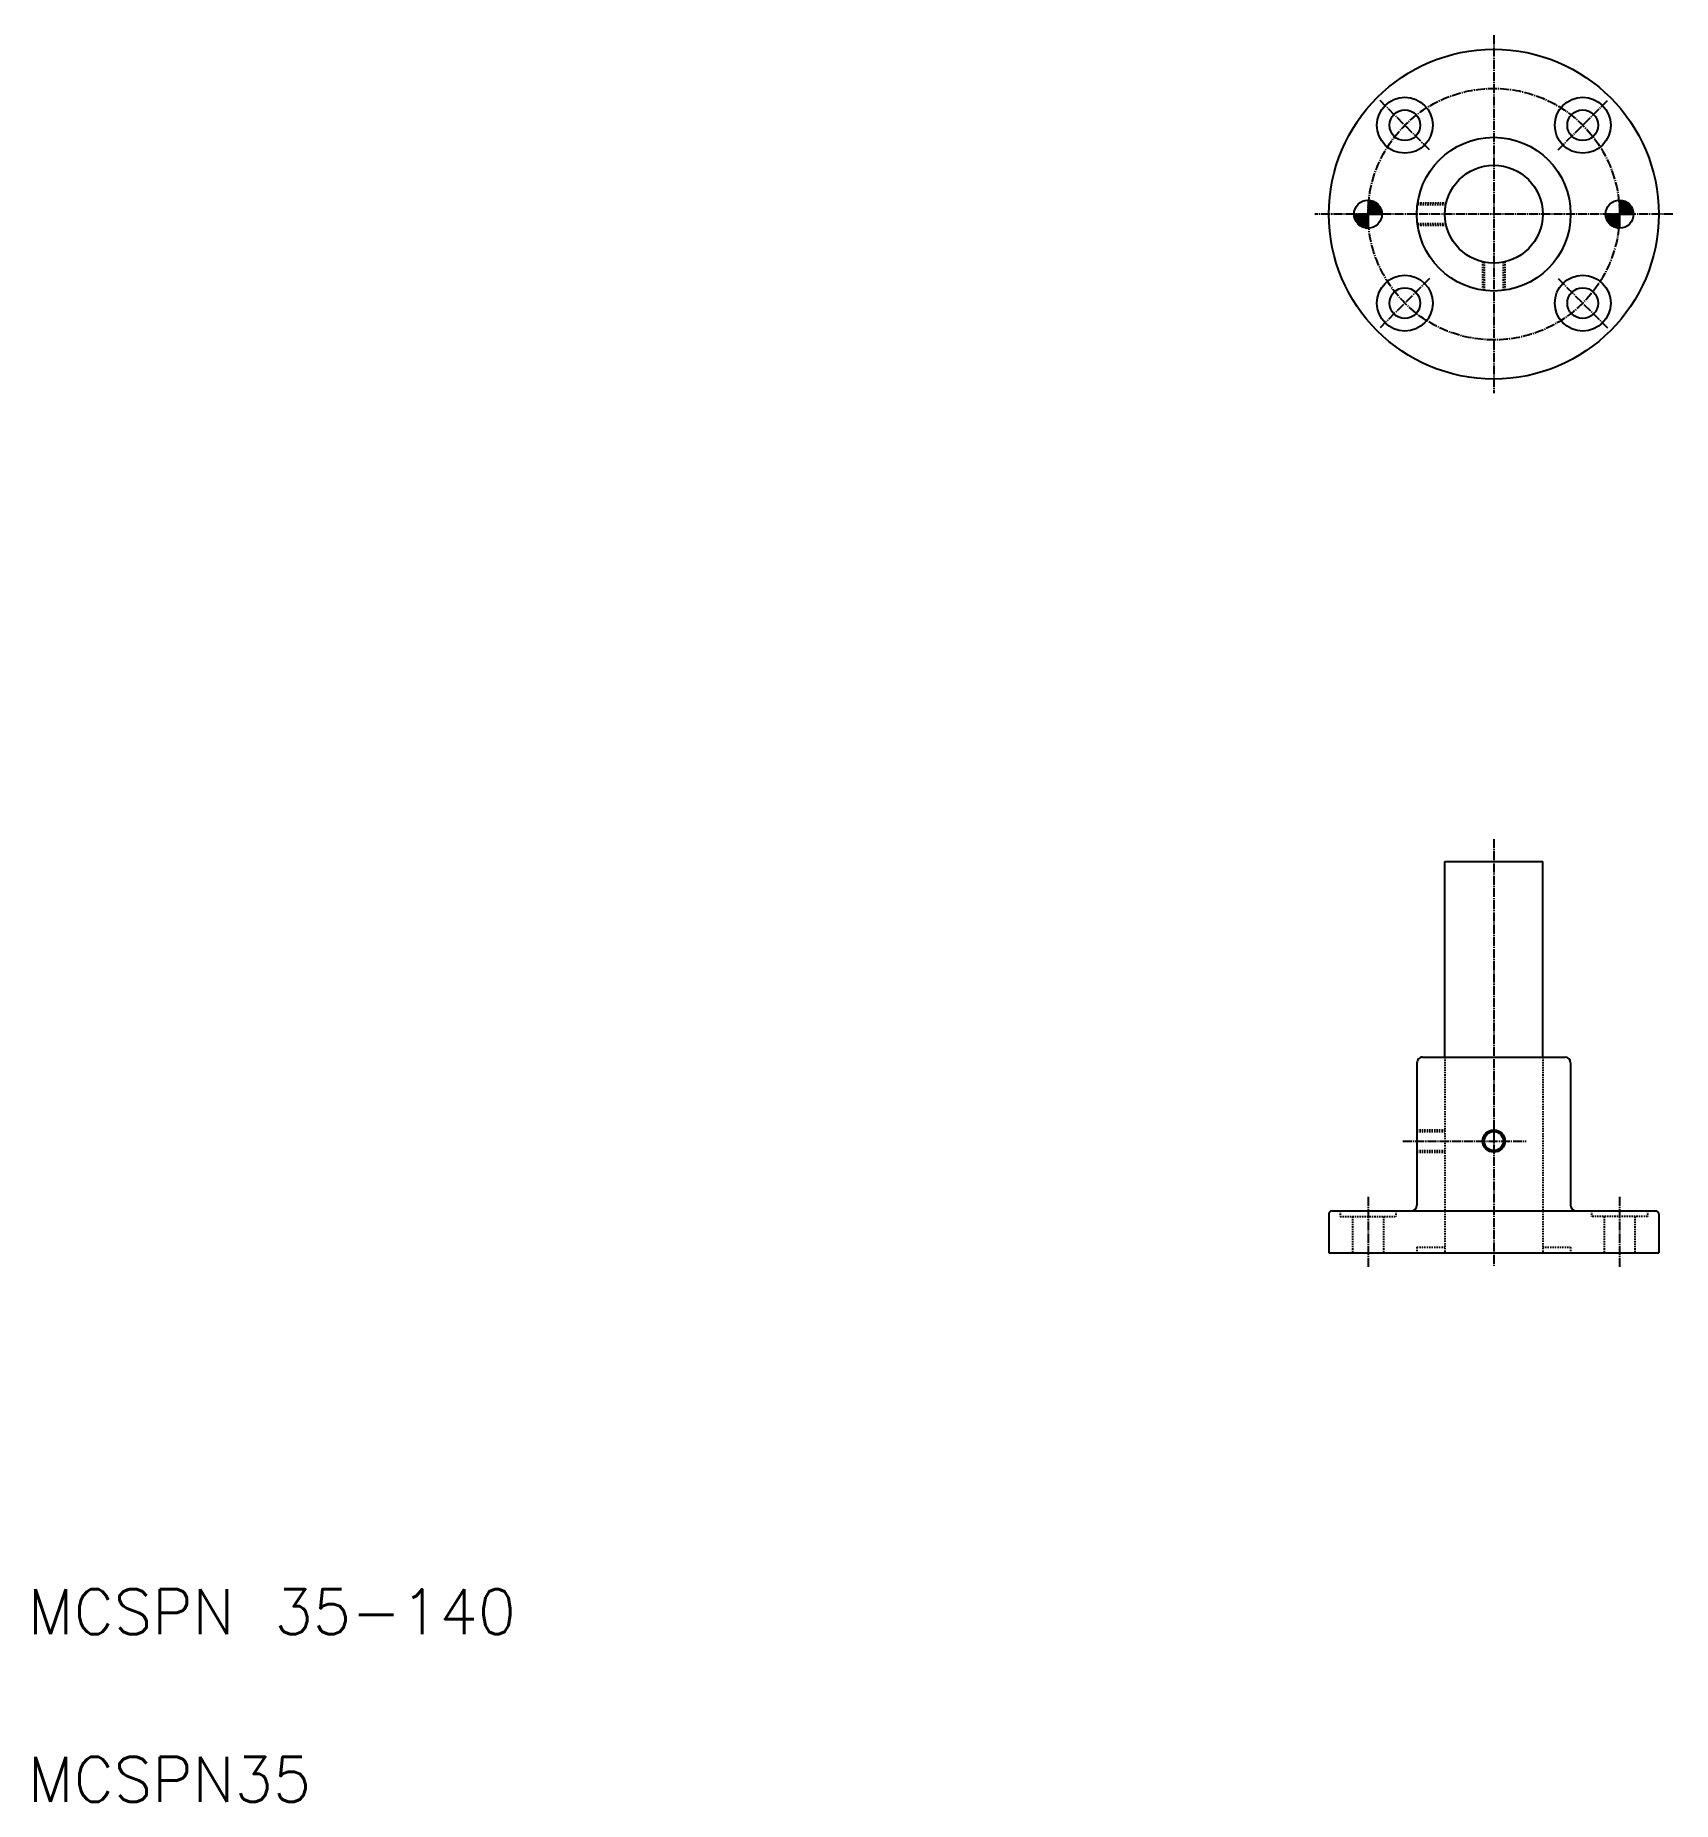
# Model space of a CAD drawing. Extents: x 43 to 629, y 40 to 672.
import ezdxf

# ---------------------------------------------------------------- set-up
doc = ezdxf.new("R2010")
doc.units = 0
doc.header["$LTSCALE"] = 0.25
doc.linetypes.add('CENTER', pattern=[17.5, 13, -1.5, 1.5, -1.5])
doc.linetypes.add('DASHED', pattern=[3.5, 2, -1.5])
doc.layers.get('0').update_dxf_attribs({"linetype": 'CONTINUOUS'})
doc.layers.add('CENTER', color=1, linetype='CENTER')
doc.styles.get("Standard").update_dxf_attribs({"font": 'txt', "bigfont": 'BIGFONT'})

msp = doc.modelspace()

# ---------------------------------------------------------------- linework, layer by layer
for p, q in [((514.54, 608.07), (524.54, 608.07)), ((514.55, 607.72), (519.54, 607.72)), ((514.59, 607.37), (519.54, 607.37)), ((514.65, 607.02), (519.54, 607.02)), ((519.54, 613.07), (519.54, 603.07)), ((519.54, 612.97), (520.52, 612.97)), ((519.54, 612.62), (521.61, 612.62)), ((519.54, 612.27), (522.25, 612.27)), ((519.54, 611.92), (522.73, 611.92)), ((519.54, 611.57), (523.11, 611.57)), ((519.54, 611.22), (523.42, 611.22)), ((519.54, 610.87), (523.68, 610.87)), ((519.54, 610.52), (523.9, 610.52)), ((519.54, 610.17), (524.08, 610.17)), ((519.54, 609.82), (524.22, 609.82)), ((519.54, 609.47), (524.34, 609.47)), ((519.54, 609.12), (524.43, 609.12)), ((519.54, 608.77), (524.49, 608.77)), ((519.54, 608.42), (524.53, 608.42)), ((519.54, 608.07), (524.54, 608.07)), ((542.42, 612.07), (542.42, 612.07)), ((544.96, 612.07), (544.96, 612.07)), ((604.54, 608.07), (614.54, 608.07)), ((604.55, 607.72), (609.54, 607.72)), ((604.59, 607.37), (609.54, 607.37)), ((604.65, 607.02), (609.54, 607.02)), ((609.54, 613.07), (609.54, 603.07)), ((609.54, 612.97), (610.52, 612.97)), ((609.54, 612.62), (611.61, 612.62)), ((609.54, 612.27), (612.25, 612.27)), ((609.54, 611.92), (612.73, 611.92)), ((609.54, 611.57), (613.11, 611.57)), ((609.54, 611.22), (613.42, 611.22)), ((609.54, 610.87), (613.68, 610.87)), ((609.54, 610.52), (613.9, 610.52)), ((609.54, 610.17), (614.08, 610.17)), ((609.54, 609.82), (614.22, 609.82)), ((609.54, 609.47), (614.34, 609.47)), ((609.54, 609.12), (614.43, 609.12)), ((609.54, 608.77), (614.49, 608.77)), ((609.54, 608.42), (614.53, 608.42)), ((609.54, 608.07), (614.54, 608.07)), ((514.74, 606.67), (519.54, 606.67)), ((514.85, 606.32), (519.54, 606.32)), ((515, 605.97), (519.54, 605.97)), ((515.18, 605.62), (519.54, 605.62)), ((515.4, 605.27), (519.54, 605.27)), ((515.65, 604.92), (519.54, 604.92)), ((515.97, 604.57), (519.54, 604.57)), ((516.35, 604.22), (519.54, 604.22)), ((516.82, 603.87), (519.54, 603.87)), ((517.46, 603.52), (519.54, 603.52)), ((518.53, 603.17), (519.54, 603.17)), ((604.74, 606.67), (609.54, 606.67)), ((604.85, 606.32), (609.54, 606.32)), ((605, 605.97), (609.54, 605.97)), ((605.18, 605.62), (609.54, 605.62)), ((605.4, 605.27), (609.54, 605.27)), ((605.65, 604.92), (609.54, 604.92)), ((605.97, 604.57), (609.54, 604.57)), ((606.35, 604.22), (609.54, 604.22)), ((606.82, 603.87), (609.54, 603.87)), ((607.46, 603.52), (609.54, 603.52)), ((608.53, 603.17), (609.54, 603.17)), ((547.04, 306.4), (547.04, 376.4)), ((547.04, 376.4), (582.04, 376.4)), ((582.04, 306.4), (582.04, 376.4)), ((537.04, 304.4), (537.04, 253.4)), ((539.04, 306.4), (590.04, 306.4)), ((592.04, 304.4), (592.04, 253.4)), ((505.54, 250.4), (505.54, 236.4)), ((506.54, 251.4), (622.54, 251.4)), ((623.54, 250.4), (623.54, 236.4)), ((505.54, 236.4), (623.54, 236.4))]:
    msp.add_line(p, q)
at = {"color": 3, "linetype": 'DASHED'}
for p, q in [((547.37, 611.47), (537.25, 611.47)), ((547.5, 612.07), (537.33, 612.07)), ((547.37, 604.67), (537.25, 604.67)), ((547.5, 604.07), (537.33, 604.07)), ((560.54, 591.03), (560.54, 580.86)), ((561.14, 590.9), (561.14, 580.78)), ((567.94, 590.9), (567.94, 580.78)), ((568.54, 591.03), (568.54, 580.86)), ((547.04, 306.4), (547.04, 236.4)), ((582.04, 306.4), (582.04, 236.4)), ((537.04, 280.4), (547.04, 280.4)), ((537.04, 279.8), (547.04, 279.8)), ((537.04, 273), (547.04, 273)), ((537.04, 272.4), (547.04, 272.4)), ((509.54, 251.4), (509.54, 249.4)), ((509.54, 249.4), (529.54, 249.4)), ((514.04, 249.4), (514.04, 236.4)), ((525.04, 249.4), (525.04, 236.4)), ((529.54, 251.4), (529.54, 249.4)), ((599.54, 251.4), (599.54, 249.4)), ((619.54, 249.4), (599.54, 249.4)), ((604.04, 249.4), (604.04, 236.4)), ((615.04, 249.4), (615.04, 236.4)), ((619.54, 251.4), (619.54, 249.4)), ((537.04, 238.4), (547.04, 238.4)), ((537.04, 238.4), (537.04, 236.4)), ((582.04, 238.4), (592.04, 238.4)), ((592.04, 238.4), (592.04, 236.4))]:
    msp.add_line(p, q, dxfattribs=at)
for centre, radius in [((564.54, 608.07), 59), ((532.72, 639.89), 10), ((532.72, 639.89), 5.5), ((596.36, 639.89), 10), ((596.36, 639.89), 5.5), ((564.54, 608.07), 27.5), ((564.54, 608.07), 17.5), ((519.54, 608.07), 5), ((609.54, 608.07), 5), ((532.72, 576.25), 10), ((532.72, 576.25), 5.5), ((596.36, 576.25), 10), ((596.36, 576.25), 5.5), ((564.54, 276.4), 3.4)]:
    msp.add_circle(centre, radius)
at = {"color": 3}
msp.add_circle((564.54, 276.4), 4, dxfattribs=at)
for centre, radius, start, end in [((539.04, 304.4), 2, 90, 180.00001), ((590.04, 304.4), 2, 0, 90), ((535.04, 253.4), 2, 270, 0), ((594.04, 253.4), 2, 179.99999, 270), ((506.54, 250.4), 1, 90, 180.00001), ((622.54, 250.4), 1, 0, 90)]:
    msp.add_arc(centre, radius, start, end)
at = {"layer": 'CENTER', "color": 1, "linetype": 'CENTER'}
for p, q in [((564.54, 672.07), (564.54, 544.07)), ((541.56, 631.05), (523.88, 648.73)), ((587.52, 631.05), (605.2, 648.73)), ((628.54, 608.07), (500.54, 608.07)), ((541.56, 585.09), (523.88, 567.41)), ((587.52, 585.09), (605.2, 567.41)), ((564.54, 384.48), (564.54, 231.4)), ((532.04, 276.4), (576.14, 276.4)), ((519.54, 256.4), (519.54, 231.4)), ((609.54, 256.4), (609.54, 231.4))]:
    msp.add_line(p, q, dxfattribs=at)
msp.add_circle((564.54, 608.07), 45, dxfattribs=at)

# ---------------------------------------------------------------- texts
for s, p in [('MCSPN 35-140', (40, 100)), ('MCSPN35', (40, 40))]:
    msp.add_text(s, height=16).set_placement(p)

doc.saveas('drawing.dxf')
